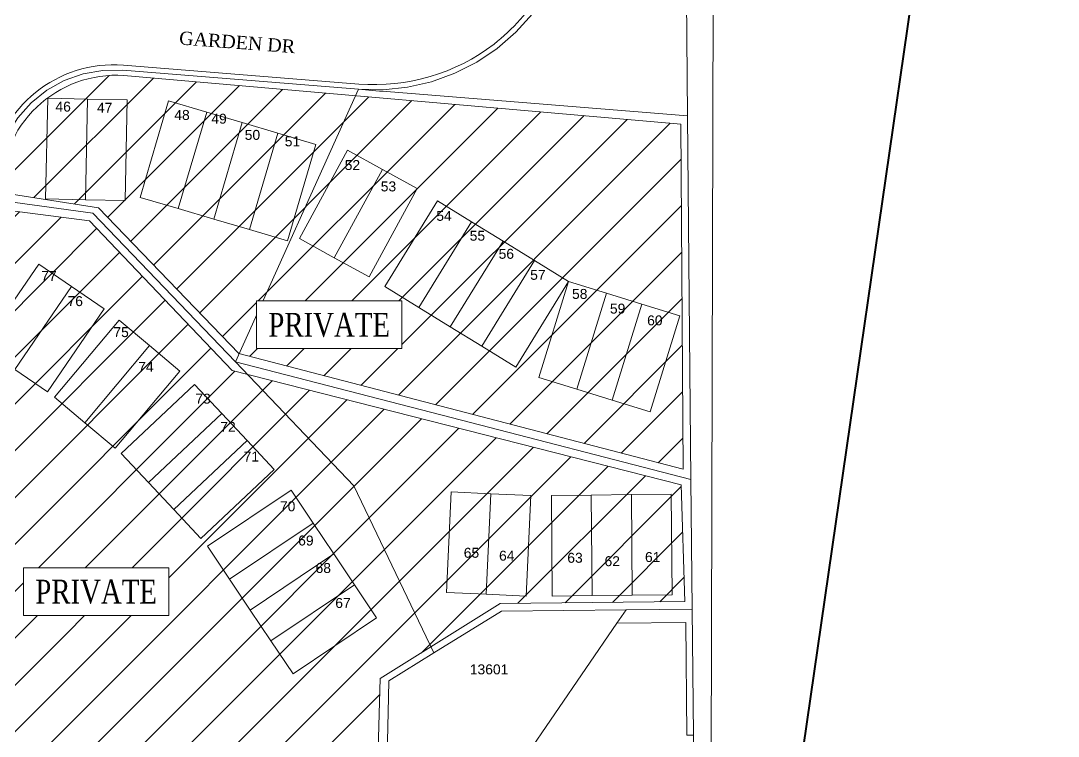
# Model space of a CAD drawing. Header units: feet. Extents: x 865220 to 2822444, y -2240498 to 975731.
# Drawn here: x 2815530 to 2816313, y 969513 to 970054 of the extents above; entities that cross this region are included whole.
import ezdxf
from ezdxf.enums import TextEntityAlignment as Align
from ezdxf.lldxf.tags import DXFTag

# ---------------------------------------------------------------- set-up
doc = ezdxf.new("R2010")
doc.units = ezdxf.units.FT
doc.header["$LTSCALE"] = 0.015
doc.header["$MEASUREMENT"] = 0
for name, color, linetype in [('144B', 112, '144B'), ('Dakota County Addresses', 7, 'Continuous'), ('Dakota County Parcels', 7, 'Continuous'), ('NOTES', 7, 'Continuous'), ('STREET NAME', 7, 'Continuous')]:
    doc.layers.add(name, color=color, linetype=linetype)
doc.layers.add('WORK BOUNDARY', color=110, linetype='Continuous', lineweight=40)
doc.styles.add('Dimensions 100', font='arial.ttf')
doc.styles.add('Line', font='txt.shx', dxfattribs={"height": 3})
doc.styles.add('SIMPLEX', font='times.ttf', dxfattribs={"width": 0.8})
doc.styles.get("Standard").update_dxf_attribs({"font": 'times.ttf'})
tags = doc.linetypes.add('144B', pattern='A,80,-5,["144B",Line,S=1.5,R=0,X=0,Y=-1.5],-24', length=109).pattern_tags.tags
tags[6] = DXFTag(74, 10)

# ---------------------------------------------------------------- blocks, each defined once
blk = doc.blocks.new('ACMAP_ANN_TEMPLATE_Dakota County Addresses')
at = {"layer": 'Dakota County Addresses', "style": 'Dimensions 100'}
blk.add_attdef('DakotaCountyAddress', text='', height=50, dxfattribs=at).set_placement((0, 0), align=Align.CENTER)

msp = doc.modelspace()

# ---------------------------------------------------------------- hatches: boundary and pattern name
at = {"layer": 'NOTES', "ltscale": 50}
h = msp.add_hatch(dxfattribs=at)
h.set_pattern_fill('ANSI31', color=1, scale=200)
h.set_pattern_definition([(45, (0, 0), (-17.67766952966369, 17.67766952966369), [])])
edge = h.paths.add_edge_path()
edge.add_line((2815389.494865985, 969706.3023651092), (2815392.984429647, 969495.937977022))
edge.add_line((2815392.984429647, 969495.937977022), (2815798.118620465, 969449.5516847841))
edge.add_line((2815798.118620465, 969449.5516847841), (2815801.15482819, 969557.0087855584))
edge.add_line((2815801.15482819, 969557.0087855584), (2815891.774933411, 969613.7710989102))
edge.add_line((2815891.774933411, 969613.7710989102), (2816030.958398995, 969615.070760704))
edge.add_line((2816030.958398995, 969615.070760704), (2816028.377143531, 969703.2809007344))
edge.add_line((2816028.377143531, 969703.2809007344), (2815689.228590211, 969789.6283029916))
edge.add_line((2815689.228590211, 969789.6283029916), (2815581.69862777, 969902.7188227125))
edge.add_line((2815581.69862777, 969902.7188227125), (2815513.190798788, 969911.3843426524))
edge.add_line((2815513.190798788, 969911.3843426524), (2815500.257383968, 969814.043995422))
edge.add_arc((2815364.074199739, 969843.2406507608), 139.277795608471, 280.51644457436674, 347.8993924814652, ccw=False)
edge = h.paths.add_edge_path()
edge.add_line((2815514.694535737, 969924.0159916264), (2815588.500563163, 969912.5051763017))
edge.add_line((2815588.500563163, 969912.5051763017), (2815694.304899656, 969802.5099124948))
edge.add_line((2815694.304899656, 969802.5099124948), (2816029.791486352, 969715.0243920835))
edge.add_line((2816029.791486352, 969715.0243920835), (2816028.096190556, 969975.6281873739))
edge.add_line((2816028.096190556, 969975.6281873739), (2815607.525549318, 970012.3557654418))
edge.add_arc((2815601.834169706, 969925.3913156787), 87.15048665658057, 86.25562318288716, 180.9042236916315)
edge = h.paths.add_edge_path()
edge.add_line((2815468.971035282, 970349.6249812169), (2815551.663796884, 970074.5966019869))
edge.add_arc((2815610.422030251, 969810.7343500536), 270.3253927837268, 90.40380503404339, 102.55408669594323, ccw=False)
edge.add_line((2815608.516866351, 970081.0530292715), (2815784.888289432, 970067.4953297201))
edge.add_arc((2815791.862887526, 970160.6109938473), 93.37650627654983, 265.7164005412074, 364.5194473307973)
edge.add_arc((2815559.776503095, 970154.7338812797), 325.4417783180089, 2.330726083507199, 14.50665398313888)
edge.add_line((2815874.84272766, 970236.254585478), (2815855.602237802, 970289.0388036))
edge.add_arc((2815739.752229261, 970242.1504728855), 124.9789583738189, 22.03480784929749, 53.02394911684278)
edge.add_line((2815814.924716642, 970341.9945371916), (2815778.427967317, 970362.6329005619))
edge.add_arc((2815863.411432228, 970545.8184837911), 201.9384738263421, 219.6863521249942, 245.11246928078128, ccw=False)
edge.add_line((2815708.009338835, 970416.8636987676), (2815645.987373148, 970497.1036877768))
edge.add_arc((2815583.203783563, 970452.620706241), 76.94488136012006, 35.31806290315373, 86.06105624467183)
edge.add_arc((2815406.196037591, 970520.9751253825), 182.4871837708932, -69.87943445803978, 2.641028906434485, ccw=False)
edge = h.paths.add_edge_path()
edge.add_line((2815377.511263781, 970420.0427180504), (2815371.234518894, 970793.265697915))
edge.add_line((2815371.234518894, 970793.265697915), (2815519.505855444, 970792.1215966633))
edge.add_arc((2815930.217987926, 970682.4313288518), 425.1075283039779, 165.0468304048152, 183.1830408471837)
edge.add_line((2815505.766297143, 970658.8268205548), (2815512.635278132, 970533.5407532086))
edge.add_arc((2815407.137091804, 970525.5828424555), 105.7979000833564, -85.56394020891992, 4.313750503884876, ccw=False)
edge.add_line((2815415.320191208, 970420.1018842395), (2815377.511263781, 970420.0427180504))
edge = h.paths.add_edge_path()
edge.add_arc((2816382.951684424, 970635.9339033499), 804.3977895570257, 168.8874641287433, 182.1294507004849)
edge.add_arc((2815574.843835572, 970438.5011008785), 167.5977863385783, 38.81868931128031, 88.54159948201908, ccw=False)
edge.add_line((2815705.424890725, 970543.5611123994), (2815749.002932094, 970482.3400616301))
edge.add_line((2815749.002932094, 970482.3400616301), (2816006.055748885, 970789.7084138952))
edge.add_line((2816006.055748885, 970789.7084138952), (2815593.635936586, 970790.970847525))
edge = h.paths.add_edge_path()
edge.add_line((2815764.683620044, 970466.05141034), (2816019.17593358, 970777.2323254632))
edge.add_line((2816019.17593358, 970777.2323254632), (2816024.898754135, 970155.487419076))
edge.add_line((2816024.898754135, 970155.487419076), (2815956.023770696, 970159.311283341))
edge.add_arc((2815614.48388221, 970167.5935884597), 341.6402962253883, 358.6108558396072, 380.8733750526703)
edge.add_arc((2815737.942603417, 970234.5441061566), 203.2792015773714, 15.6326100838475, 55.84473129513503)
edge.add_arc((2816022.038816679, 970729.4196761032), 368.2316399302615, 225.6615952526888, 242.5110160337273, ccw=False)

# ---------------------------------------------------------------- linework, layer by layer
at = {"layer": '144B', "lineweight": 5, "ltscale": 50, "flags": 128}
msp.add_lwpolyline([(2815679.086459581, 970554.6341867694), (2815690.171183283, 970541.8905702403), (2815747.634922198, 970467.0721840512, 0.08148737001932757), (2815790.601712745, 970428.4057591481), (2815843.013218713, 970396.2928154424), (2815858.675830761, 970385.499214423, -0.07113816961722867), (2815897.098407534, 970344.5240718381, -0.06031961280665286), (2815927.307218969, 970276.9899756971), (2815933.565524747, 970258.0267051973, -0.0863130808538947), (2815945.323234487, 970154.6493048286, -0.136386184649244), (2815923.245448523, 970076.267190491, -0.08171688290746171), (2815886.998055269, 970035.9895008763, -0.1850507106005652), (2815784.966403198, 970005.9011724142), (2815607.129014466, 970020.2669632813, 0.3929645510863155), (2815506.454568934, 969939.3073284478), (2815503.749227145, 969919.4841804887), (2815490.766922262, 969824.3509586136, -0.2761064388213528), (2815409.771599343, 969723.5117746828), (2815381.397701478, 969716.0772229783, 0.06379789248066398), (2815274.458754751, 969675.8970767882), (2815169.907308276, 969619.7308122006), (2815166.72445412, 969618.0102324861)], format="xyb", dxfattribs=at)
at = {"layer": 'Dakota County Parcels', "lineweight": 5}
for p, q in [((2816049.174500318, 968897.7439948407), (2816054.506772135, 970792.9244908926)), ((2816033.07498932, 969981.8458076019), (2816031.460486668, 970149.6661535811)), ((2815606.825141414, 970016.2784805421), (2815784.64711851, 970001.9139346343)), ((2815691.716773439, 969796.1240258713), (2815784.64711851, 970001.9139346343)), ((2815784.64711851, 970001.9139346343), (2815787.292814204, 970001.700262462)), ((2815787.292814204, 970001.700262462), (2815789.937909979, 970001.4865852792)), ((2815789.937909979, 970001.4865852792), (2815792.581505135, 970001.2729955439)), ((2815792.581505135, 970001.2729955439), (2815795.222598969, 970001.0595848721)), ((2815795.222598969, 970001.0595848721), (2815797.860489916, 970000.8465474185)), ((2815797.860489916, 970000.8465474185), (2815800.494378925, 970000.6337764945)), ((2815548.472646353, 969919.1719539028), (2815550.116539307, 969995.146232282)), ((2815550.116539307, 969995.146232282), (2815580.105810678, 969994.4969275568)), ((2815578.461913134, 969918.5231491115), (2815580.105810678, 969994.4969275568)), ((2815580.105810678, 969994.4969275568), (2815610.096081895, 969993.8476310235)), ((2815608.452179752, 969917.8743525345), (2815610.096081895, 969993.8476310235)), ((2815619.810929217, 969920.3192124453), (2815641.33225174, 969993.1997473773)), ((2815641.33225174, 969993.1997473773), (2815670.10018416, 969984.704798219)), ((2815800.494378925, 970000.6337764945), (2815803.12346527, 970000.4213654038)), ((2815803.12346527, 970000.4213654038), (2815805.74684825, 970000.209406608)), ((2815805.74684825, 970000.209406608), (2816033.07498932, 969981.8458076019)), ((2815648.579764509, 969911.8238711033), (2815670.10018416, 969984.704798219)), ((2815670.10018416, 969984.704798219), (2815696.951523331, 969976.7758895208)), ((2816035.717585398, 969707.2795363714), (2816033.07498932, 969981.8458076019)), ((2815675.430201818, 969903.8951550697), (2815696.951523331, 969976.7758895208)), ((2815696.951523331, 969976.7758895208), (2815723.801961715, 969968.8470731426)), ((2815702.280541569, 969895.966138107), (2815723.801961715, 969968.8470731426)), ((2815723.801961715, 969968.8470731426), (2815752.570796261, 969960.3518311766)), ((2815731.04947325, 969887.4711971481), (2815752.570796261, 969960.3518311766)), ((2815740.035794347, 969889.1501833287), (2815776.433634961, 969955.8585975331)), ((2815776.433634961, 969955.8585975331), (2815802.765826642, 969941.4908122432)), ((2815766.367781671, 969874.7828966279), (2815802.765826642, 969941.4908122432)), ((2815802.765826642, 969941.4908122432), (2815829.09801985, 969927.1228268829)), ((2815792.700170445, 969860.4154132318), (2815829.09801985, 969927.1228268829)), ((2815507.712487634, 969918.943298978), (2815584.18221477, 969908.507179105)), ((2815548.472646353, 969919.1719539028), (2815578.461913134, 969918.5231491115)), ((2815578.461913134, 969918.5231491115), (2815608.452179752, 969917.8743525345)), ((2815619.810929217, 969920.3192124453), (2815648.579764509, 969911.8238711033)), ((2815804.585491384, 969852.9762844306), (2815844.424776615, 969917.687604585)), ((2815844.424776615, 969917.687604585), (2815869.968477077, 969901.9615265925)), ((2815584.18221477, 969908.507179105), (2815691.716773439, 969796.1240258713)), ((2815648.579764509, 969911.8238711033), (2815675.430201818, 969903.8951550697)), ((2815675.430201818, 969903.8951550697), (2815702.280541569, 969895.966138107)), ((2815830.129191675, 969837.2502068218), (2815869.968477077, 969901.9615265925)), ((2815869.968477077, 969901.9615265925), (2815893.809537457, 969887.2838427026)), ((2815702.280541569, 969895.966138107), (2815731.04947325, 969887.4711971481)), ((2815740.035794347, 969889.1501833287), (2815766.367781671, 969874.7828966279)), ((2815853.970252714, 969822.5724232767), (2815893.809537457, 969887.2838427026)), ((2815893.809537457, 969887.2838427026), (2815917.651300106, 969872.6058646452)), ((2815500.364769704, 969807.2229196478), (2815543.227220244, 969869.9736499239)), ((2815543.227220244, 969869.9736499239), (2815567.99685374, 969853.0538896557)), ((2815766.367781671, 969874.7828966279), (2815792.700170445, 969860.4154132318)), ((2815877.8110145, 969807.8945371856), (2815917.651300106, 969872.6058646452)), ((2815917.651300106, 969872.6058646452), (2815943.194902676, 969856.8794856567)), ((2815525.134097259, 969790.3038571675), (2815567.99685374, 969853.0538896557)), ((2815567.99685374, 969853.0538896557), (2815592.76648627, 969836.1342293408)), ((2815804.585491384, 969852.9762844306), (2815830.129191675, 969837.2502068218)), ((2815903.355616752, 969792.1681669366), (2815943.194902676, 969856.8794856567)), ((2815943.194902676, 969856.8794856567), (2815920.753317854, 969784.2771423098)), ((2815943.194902676, 969856.8794856567), (2815971.853874695, 969848.0216505837)), ((2815949.41229707, 969775.4184075978), (2815971.853874695, 969848.0216505837)), ((2815971.853874695, 969848.0216505837), (2815998.602254621, 969839.7536044952)), ((2815830.129191675, 969837.2502068218), (2815853.970252714, 969822.5724232767)), ((2815976.160476706, 969767.1503600639), (2815998.602254621, 969839.7536044952)), ((2815998.602254621, 969839.7536044952), (2816027.261033166, 969830.894967613)), ((2815549.904028751, 969773.384299719), (2815592.76648627, 969836.1342293408)), ((2816004.819455726, 969758.2916251023), (2816027.261033166, 969830.894967613)), ((2815555.085480387, 969769.4569884401), (2815603.922360926, 969827.6779774886)), ((2815603.922360926, 969827.6779774886), (2815626.904828629, 969808.4004496236)), ((2815853.970252714, 969822.5724232767), (2815877.8110145, 969807.8945371856)), ((2815578.067650561, 969750.1791585137), (2815626.904828629, 969808.4004496236)), ((2815626.904828629, 969808.4004496236), (2815649.886296309, 969789.1229133841)), ((2815877.8110145, 969807.8945371856), (2815903.355616752, 969792.1681669366)), ((2815525.134097259, 969790.3038571675), (2815549.904028751, 969773.384299719)), ((2815691.716773439, 969796.1240258713), (2815781.194915191, 969702.6106018324)), ((2815691.716773439, 969796.1240258713), (2815854.639237287, 969754.0464425136)), ((2815601.05042385, 969730.9009336431), (2815649.886296309, 969789.1229133841)), ((2815920.753317854, 969784.2771423098), (2815949.41229707, 969775.4184075978)), ((2815605.49359099, 969726.8943575185), (2815660.881867853, 969778.9215471793)), ((2815660.881867853, 969778.9215471793), (2815681.419125868, 969757.0578683813)), ((2815949.41229707, 969775.4184075978), (2815976.160476706, 969767.1503600639)), ((2815555.085480387, 969769.4569884401), (2815578.067650561, 969750.1791585137)), ((2815976.160476706, 969767.1503600639), (2816004.819455726, 969758.2916251023)), ((2815578.067650561, 969750.1791585137), (2815601.05042385, 969730.9009336431)), ((2815626.030850702, 969705.0304791529), (2815681.419125868, 969757.0578683813)), ((2815681.419125868, 969757.0578683813), (2815700.587294223, 969736.6524419684)), ((2815854.639237287, 969754.0464425136), (2816035.717585398, 969707.2795363714)), ((2815645.199025772, 969684.6242532369), (2815700.587294223, 969736.6524419684)), ((2815700.587294223, 969736.6524419684), (2815721.12455276, 969714.7886632022)), ((2815605.49359099, 969726.8943575185), (2815626.030850702, 969705.0304791529)), ((2815665.736285158, 969662.7603748937), (2815721.12455276, 969714.7886632022)), ((2815626.030850702, 969705.0304791529), (2815645.199025772, 969684.6242532369)), ((2816036.660379693, 969609.2924650249), (2816035.717585398, 969707.2795363714)), ((2815670.643905057, 969656.9009139214), (2815733.731289378, 969699.2652457815)), ((2815733.731289378, 969699.2652457815), (2815750.45422807, 969674.3617059786)), ((2815781.194915191, 969702.6106018324), (2815841.682684722, 969576.3682343673)), ((2815851.088640146, 969621.9739671398), (2815854.535613278, 969697.8877156053)), ((2815854.535613278, 969697.8877156053), (2815884.631370103, 969696.5211508994)), ((2815881.184396559, 969620.60740246), (2815884.631370103, 969696.5211508994)), ((2815884.631370103, 969696.5211508994), (2815914.71712414, 969695.1550023791)), ((2815930.3346085, 969695.3096203108), (2815960.460117524, 969695.5876855452)), ((2815960.460117524, 969695.5876855452), (2815990.7057087, 969695.8668541808)), ((2815961.161470704, 969619.5990137693), (2815960.460117524, 969695.5876855452)), ((2815990.7057087, 969695.8668541808), (2816020.821218321, 969696.144935516)), ((2815991.406961477, 969619.878181563), (2815990.7057087, 969695.8668541808)), ((2816020.821218321, 969696.144935516), (2816021.522471522, 969620.1561629076)), ((2815914.71712414, 969695.1550023791), (2815911.270148518, 969619.2414539692)), ((2815931.036062058, 969619.3209493731), (2815930.3346085, 969695.3096203108)), ((2815645.199025772, 969684.6242532369), (2815665.736285158, 969662.7603748937)), ((2815687.366644778, 969631.9972728316), (2815750.45422807, 969674.3617059786)), ((2815750.45422807, 969674.3617059786), (2815766.061764706, 969651.119124302)), ((2815670.643905057, 969656.9009139214), (2815687.366644778, 969631.9972728316)), ((2815702.974281555, 969608.7546923545), (2815766.061764706, 969651.119124302)), ((2815766.061764706, 969651.119124302), (2815781.669605359, 969627.8760452804)), ((2815687.366644778, 969631.9972728316), (2815702.974281555, 969608.7546923545)), ((2815718.582022365, 969585.5116128412), (2815781.669605359, 969627.8760452804)), ((2815781.669605359, 969627.8760452804), (2815798.39244363, 969602.9725048069)), ((2815851.088640146, 969621.9739671398), (2815881.184396559, 969620.60740246)), ((2815881.184396559, 969620.60740246), (2815911.270148518, 969619.2414539692)), ((2815931.036062058, 969619.3209493731), (2815961.161470704, 969619.5990137693)), ((2815961.161470704, 969619.5990137693), (2815991.406961477, 969619.878181563)), ((2815991.406961477, 969619.878181563), (2816021.522471522, 969620.1561629076)), ((2815986.676933138, 969608.8309434068), (2816036.660379693, 969609.2924650249)), ((2816037.53722827, 969514.3026285593), (2816036.660379693, 969609.2924650249)), ((2815702.974281555, 969608.7546923545), (2815718.582022365, 969585.5116128412)), ((2815735.304050872, 969560.6092658949), (2815798.39244363, 969602.9725048069)), ((2815841.682684722, 969576.3682343673), (2815892.682947972, 969607.9632157211)), ((2815892.682947972, 969607.9632157211), (2815986.676933138, 969608.8309434068)), ((2815979.769762096, 969598.7647384082), (2815986.676933138, 969608.8309434068)), ((2815901.642781526, 969484.9083556172), (2815979.769762096, 969598.7647384082)), ((2816031.753814864, 969599.244179589), (2815979.769762096, 969598.7647384082)), ((2816032.538078979, 969514.2558497277), (2816031.753814864, 969599.244179589)), ((2815718.582022365, 969585.5116128412), (2815735.304050872, 969560.6092658949)), ((2815807.683178066, 969555.3046855864), (2815841.682684722, 969576.3682343673)), ((2816032.538078979, 969514.2558497277), (2816037.53722827, 969514.3026285593)), ((2816038.035549507, 969460.3106791389), (2816037.53722827, 969514.3026285593))]:
    msp.add_line(p, q, dxfattribs=at)
for points in [[(2815784.64711851, 970001.9139346343), (2815803.262116341, 970001.5549796049), (2815821.781532968, 970003.4728431378), (2815839.927933306, 970007.6387941737), (2815857.42947032, 970013.990423565), (2815874.023957533, 970022.4325790305), (2815889.462796759, 970032.8387906004), (2815903.514702311, 970045.0531652395), (2815915.969165828, 970058.892722213), (2815926.639609852, 970074.1501343523), (2815935.366182915, 970090.596833871), (2815942.018154215, 970107.9864365843), (2815946.495872085, 970126.0584328708), (2815948.732256843, 970144.5420903165)], [(2815606.825141414, 970016.2784805421), (2815591.688320566, 970016.219656938), (2815576.775347738, 970013.6254235555), (2815562.507877495, 970008.5691306454), (2815549.289313236, 970001.1937416021), (2815537.493401233, 969991.7077907335), (2815527.453663177, 969980.3794871133), (2815519.45396609, 969967.5291311268), (2815513.720496175, 969953.520058227), (2815510.415363517, 969938.7483657685)], [(2815805.074536352, 969442.4569039096), (2815807.400386993, 969543.0781018112), (2815807.683178066, 969555.3046855864)]]:
    msp.add_lwpolyline(points, dxfattribs=at)
at = {"layer": 'NOTES', "color": 1, "lineweight": 5, "ltscale": 50, "flags": 128}
for points in [[(2815514.694535737, 969924.0159916264), (2815588.500563163, 969912.5051763017), (2815694.304899656, 969802.5099124948), (2816029.791486352, 969715.0243920835), (2816028.096190556, 969975.6281873739), (2815607.525549318, 970012.3557654418, 0.4381816386115309)], [(2815389.494865985, 969706.3023651092), (2815392.984429647, 969495.937977022), (2815798.118620465, 969449.5516847841), (2815801.15482819, 969557.0087855584), (2815891.774933411, 969613.7710989102), (2816030.958398995, 969615.070760704), (2816028.377143531, 969703.2809007344), (2815689.228590211, 969789.6283029916), (2815581.69862777, 969902.7188227125), (2815513.190798788, 969911.3843426524), (2815500.257383968, 969814.043995422, -0.3027890363177096)]]:
    msp.add_lwpolyline(points, format="xyb", close=True, dxfattribs=at)
at = {"layer": 'WORK BOUNDARY', "ltscale": 50, "flags": 128}
msp.add_lwpolyline([(2816313.020592899, 970835.3321632606), (2816047.06966264, 968999.4553731096), (2816049.30386244, 968891.489826807), (2816052.072586795, 968757.7326095675), (2816054.142051801, 968657.7651143346), (2816056.211261688, 968557.796564878), (2816058.046294649, 968469.1253527824), (2816063.297703716, 968203.2074294602)], dxfattribs=at)

# ---------------------------------------------------------------- block references
at = {"layer": 'Dakota County Addresses', "lineweight": 5, "xscale": 0.15, "yscale": 0.15, "zscale": 0.15}
for p, values in [((2815561.69659055, 969985.1152264525), {'DakotaCountyAddress': '46'}), ((2815593.012228449, 969984.248402023), {'DakotaCountyAddress': '47'}), ((2815651.444753318, 969978.8116561037), {'DakotaCountyAddress': '48'}), ((2815679.394464022, 969975.9450885591), {'DakotaCountyAddress': '49'}), ((2815704.597590293, 969963.7445593488), {'DakotaCountyAddress': '50'}), ((2815734.820734241, 969958.9187747289), {'DakotaCountyAddress': '51'}), ((2815780.100661439, 969940.9642293055), {'DakotaCountyAddress': '52'}), ((2815807.311571511, 969924.8306503308), {'DakotaCountyAddress': '53'}), ((2815849.244460199, 969902.6161582109), {'DakotaCountyAddress': '54'}), ((2815874.47113518, 969887.5977978085), {'DakotaCountyAddress': '55'}), ((2815896.303665902, 969873.9584341694), {'DakotaCountyAddress': '56'}), ((2815550.918635396, 969857.250139029), {'DakotaCountyAddress': '77'}), ((2815920.129834463, 969858.0786924895), {'DakotaCountyAddress': '57'}), ((2815570.824121423, 969838.2371378329), {'DakotaCountyAddress': '76'}), ((2815951.715709707, 969843.6777473774), {'DakotaCountyAddress': '58'}), ((2815980.350762211, 969832.604901233), {'DakotaCountyAddress': '59'}), ((2816008.43307762, 969823.6863997441), {'DakotaCountyAddress': '60'}), ((2815605.428263644, 969814.8328793806), {'DakotaCountyAddress': '75'}), ((2815624.16032876, 969788.6285112102), {'DakotaCountyAddress': '74'}), ((2815667.339099954, 969764.5807354574), {'DakotaCountyAddress': '73'}), ((2815686.132026172, 969743.3013968256), {'DakotaCountyAddress': '72'}), ((2815703.808901883, 969720.8841912162), {'DakotaCountyAddress': '71'}), ((2815731.19894943, 969683.3156932865), {'DakotaCountyAddress': '70'}), ((2815744.954543985, 969657.4801373382), {'DakotaCountyAddress': '69'}), ((2815869.971131644, 969648.227480897), {'DakotaCountyAddress': '65'}), ((2815896.634742095, 969646.0410398964), {'DakotaCountyAddress': '64'}), ((2815948.167568504, 969644.4443089564), {'DakotaCountyAddress': '63'}), ((2815976.275580224, 969641.8710337442), {'DakotaCountyAddress': '62'}), ((2816006.825688976, 969645.0267265637), {'DakotaCountyAddress': '61'}), ((2815758.103489375, 969636.7179002624), {'DakotaCountyAddress': '68'}), ((2815772.992215234, 969610.3305042621), {'DakotaCountyAddress': '67'}), ((2815883.277751057, 969560.194939648), {'DakotaCountyAddress': '13601'})]:
    msp.add_blockref('ACMAP_ANN_TEMPLATE_Dakota County Addresses', p, dxfattribs=at).add_auto_attribs(values)

# ---------------------------------------------------------------- texts
at = {"layer": 'STREET NAME', "lineweight": 5, "ltscale": 40, "insert": (2815649.744487957, 970045.788923574), "char_height": 10, "attachment_point": 1, "rotation": 355.64418750965024}
msp.add_mtext('GARDEN DR', dxfattribs=at)

# ---------------------------------------------------------------- next in the draw order: texts
at = {"layer": 'NOTES', "color": 1, "lineweight": 5, "ltscale": 0.5, "char_height": 18, "attachment_point": 1, "style": 'SIMPLEX', "bg_fill": 19, "box_fill_scale": 1.5, "bg_fill_color": 256, "bg_fill_transparency": 0}
for insert in [(2815716.61547903, 969833.118303164), (2815540.665305493, 969631.668556462)]:
    msp.add_mtext('PRIVATE', dxfattribs=dict(at, insert=insert))

doc.saveas('drawing.dxf')
